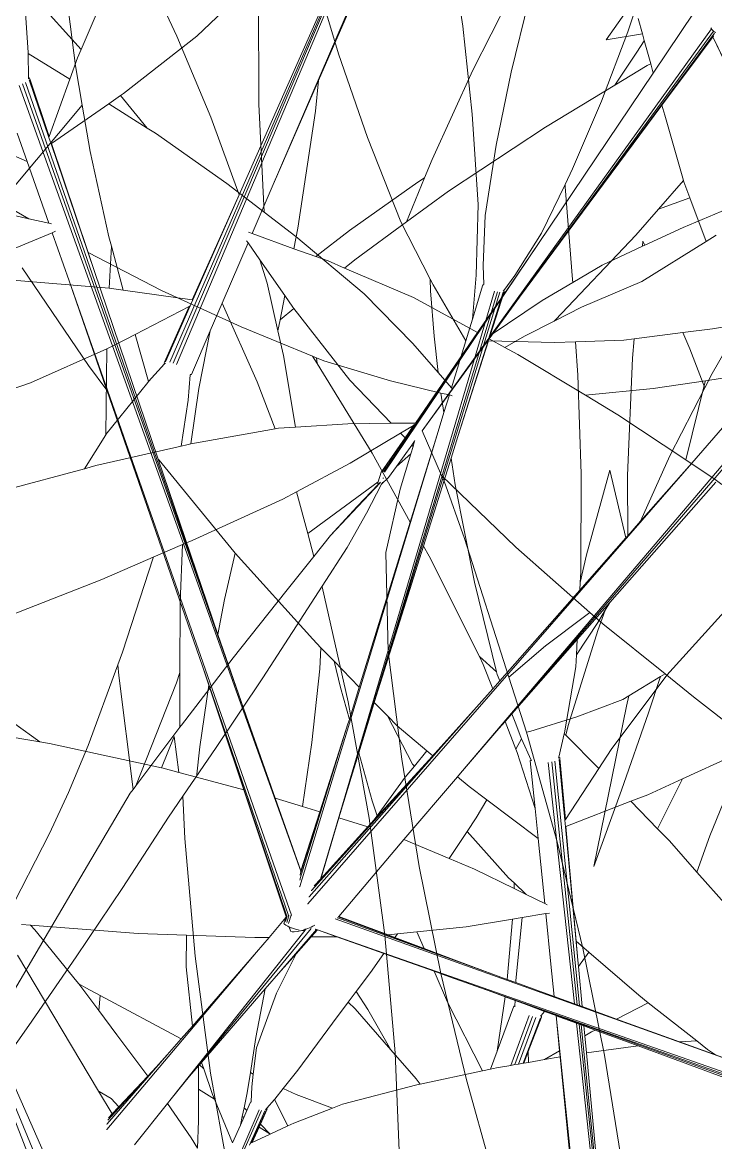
# Model space of a CAD drawing. Header units: millimetres. Extents: x 18 to 174501, y 22 to 24571.
# Drawn here: x 22161.4 to 22277.7, y 14295.8 to 14483.6 of the extents above; entities that cross this region are included whole.
import ezdxf

# ---------------------------------------------------------------- set-up
doc = ezdxf.new("R2010")
doc.units = ezdxf.units.MM
doc.header["$MEASUREMENT"] = 0
doc.layers.add('Edges', color=7, linetype='Continuous', lineweight=18)

# ---------------------------------------------------------------- blocks, each defined once
blk = doc.blocks.new('BAMBOOPLAN')
at = {"layer": 'Edges'}
for p, q in [((-1.6445, 9.4283), (-1.6436, 9.3396)), ((-2.1146, 9.3993), (-2.022, 9.224)), ((-1.6436, 9.3396), (-1.6491, 9.1626)), ((-1.8925, 9.3351), (-1.8765, 9.1572)), ((-2.4049, 9.2361), (-2.2814, 9.0637)), ((-2.022, 9.224), (-1.9317, 9.0323)), ((-2.5223, 9.176), (-2.6169, 8.9931)), ((-2.5159, 9.1545), (-2.4231, 8.8879)), ((-1.8765, 9.1572), (-1.8533, 8.9804)), ((-1.6491, 9.1626), (-1.6616, 8.9862)), ((-2.8537, 9.0724), (-2.8681, 8.8726)), ((-1.2087, 9.0801), (-1.3655, 8.9404)), ((-2.2814, 9.0637), (-2.1503, 8.8971)), ((-1.9317, 9.0323), (-1.8472, 8.832)), ((-2.6169, 8.9931), (-2.7378, 8.8064)), ((-3.0485, 8.9726), (-2.8681, 8.8726)), ((-3.048, 8.9718), (-2.9858, 8.824)), ((-1.8533, 8.9804), (-1.8233, 8.8125)), ((-1.6616, 8.9862), (-1.6664, 8.9451)), ((-1.6664, 8.9451), (-1.6815, 8.8168)), ((-1.6664, 8.9451), (-1.6638, 8.9398)), ((-1.6638, 8.9398), (-1.575, 8.7358)), ((-1.3655, 8.9404), (-1.4383, 8.87)), ((-2.4231, 8.8879), (-2.3268, 8.6473)), ((-2.1503, 8.8971), (-2.0089, 8.7321)), ((-2.8681, 8.8726), (-2.8697, 8.8506)), ((-1.4425, 8.8659), (-1.5193, 8.7915)), ((-1.4454, 8.8777), (-1.4383, 8.87)), ((-1.4454, 8.8777), (-1.4425, 8.8659)), ((-1.4383, 8.87), (-1.4425, 8.8659)), ((-2.8697, 8.8506), (-2.8705, 8.7963)), ((-1.8472, 8.832), (-1.7967, 8.6704)), ((-2.9858, 8.824), (-2.985, 8.8218)), ((-2.985, 8.8218), (-2.8705, 8.7963)), ((-2.985, 8.8218), (-2.966, 8.7675)), ((-2.7378, 8.8064), (-2.7432, 8.799)), ((-1.8233, 8.8125), (-1.7884, 8.6975)), ((-1.6815, 8.8168), (-1.7094, 8.6999)), ((-2.8705, 8.7963), (-2.8727, 8.6503)), ((-2.7432, 8.799), (-2.7634, 8.7714)), ((-2.7432, 8.799), (-2.6574, 8.7462)), ((-1.5193, 8.7915), (-1.5724, 8.7291)), ((-2.0657, 7.6089), (-2.9687, 8.7544)), ((-2.9634, 8.7674), (-2.966, 8.7675)), ((-2.966, 8.7675), (-2.9652, 8.7651)), ((-2.9619, 8.7661), (-2.9634, 8.7674)), ((-2.9623, 8.7634), (-2.8727, 8.648)), ((-2.9619, 8.7661), (-2.8727, 8.6503)), ((-2.7634, 8.7714), (-2.8621, 8.6365)), ((-2.7634, 8.7714), (-2.6574, 8.7462)), ((-1.1597, 8.7664), (-1.2195, 8.7336)), ((-1.1597, 8.7664), (-1.1852, 8.632)), ((-1.7285, 7.1836), (-2.9809, 8.7428)), ((-1.974, 7.4927), (-2.9743, 8.7488)), ((-2.6574, 8.7462), (-2.6347, 8.7407)), ((-2.6347, 8.7407), (-2.4338, 8.6832)), ((-2.0089, 8.7321), (-1.8979, 8.6254)), ((-1.5724, 8.7291), (-1.6274, 8.6644)), ((-1.575, 8.7358), (-1.5724, 8.7291)), ((-1.2195, 8.7336), (-1.2836, 8.7019)), ((-1.0284, 8.7427), (-1.1615, 8.4135)), ((-1.7884, 8.6975), (-1.7726, 8.6551)), ((-1.7094, 8.6999), (-1.7225, 8.6569)), ((-1.2836, 8.7019), (-1.3887, 8.6497)), ((-1.2836, 8.7019), (-1.2551, 8.6709)), ((-2.4338, 8.6832), (-2.3268, 8.6473)), ((-1.7967, 8.6704), (-1.771, 8.5678)), ((-1.4434, 7.53), (-0.9884, 8.6944)), ((-1.391, 7.6614), (-0.9789, 8.6949)), ((-1.2551, 8.6709), (-1.1907, 8.5941)), ((-2.8727, 8.6503), (-2.8727, 8.648)), ((-2.8727, 8.648), (-2.8629, 8.6354)), ((-2.3268, 8.6473), (-2.2359, 8.6167)), ((-1.7742, 8.6535), (-1.7726, 8.6551)), ((-1.7742, 8.6535), (-1.771, 8.5678)), ((-1.7726, 8.6551), (-1.7721, 8.6536)), ((-1.6779, 7.1809), (-1.7425, 8.6486)), ((-1.688, 7.4459), (-1.7358, 8.6493)), ((-1.6919, 7.5569), (-1.7299, 8.6502)), ((-1.7225, 8.6569), (-1.723, 8.6551)), ((-1.721, 8.6557), (-1.7225, 8.6569)), ((-1.722, 8.6528), (-1.719, 8.5433)), ((-1.7206, 8.6542), (-1.721, 8.6557)), ((-1.7206, 8.6542), (-1.718, 8.5446)), ((-1.6274, 8.6644), (-1.718, 8.5446)), ((-1.3887, 8.6497), (-1.4113, 8.6385)), ((-1.3887, 8.6497), (-1.3776, 8.605)), ((-2.9479, 8.6334), (-2.9032, 8.5769)), ((-2.8621, 8.6365), (-2.8629, 8.6354)), ((-2.8629, 8.6354), (-2.6663, 8.3823)), ((-2.8621, 8.6365), (-2.6939, 8.4181)), ((-2.2359, 8.6167), (-2.0359, 8.5402)), ((-1.8979, 8.6254), (-1.8878, 8.5991)), ((-1.8979, 8.6254), (-1.8868, 8.6147)), ((-1.4113, 8.6385), (-1.52, 8.5971)), ((-1.1852, 8.632), (-1.1907, 8.5941)), ((-3.1094, 8.5925), (-2.9032, 8.5769)), ((-1.8878, 8.5991), (-1.8445, 8.4995)), ((-1.8868, 8.6147), (-1.769, 8.5137)), ((-1.52, 8.5971), (-1.5672, 8.5792)), ((-1.52, 8.5971), (-1.4882, 8.5233)), ((-1.3776, 8.605), (-1.2972, 8.335)), ((-1.1907, 8.5941), (-1.2168, 8.413)), ((-2.9032, 8.5769), (-2.8058, 8.4539)), ((-1.771, 8.5678), (-1.769, 8.5137)), ((-1.5672, 8.5792), (-1.7177, 8.5316)), ((-2.0359, 8.5402), (-1.8866, 8.4659)), ((-1.718, 8.5446), (-1.719, 8.5433)), ((-1.719, 8.5433), (-1.7187, 8.5313)), ((-1.769, 8.5137), (-1.7647, 8.3962)), ((-1.7177, 8.5316), (-1.7187, 8.5313)), ((-1.7187, 8.5313), (-1.7121, 8.291)), ((-1.7177, 8.5316), (-1.7121, 8.291)), ((-1.4882, 8.5233), (-1.4035, 8.3029)), ((-1.8445, 8.4995), (-1.8065, 8.4201)), ((-2.9124, 8.4593), (-2.8548, 8.4483)), ((-2.8548, 8.4483), (-2.8058, 8.4539)), ((-2.8058, 8.4539), (-2.7994, 8.4546)), ((-1.8866, 8.4659), (-1.8065, 8.4201)), ((-2.9586, 8.4365), (-2.8548, 8.4483)), ((-2.8701, 8.3638), (-2.7907, 8.4348)), ((-2.7907, 8.4348), (-2.784, 8.4408)), ((-2.7907, 8.4348), (-2.715, 8.3392)), ((-2.6939, 8.4181), (-2.4979, 8.3897)), ((-2.6939, 8.4181), (-2.6663, 8.3823)), ((-1.8065, 8.4201), (-1.7647, 8.3962)), ((-1.1615, 8.4135), (-1.6866, 7.1147)), ((-1.1615, 8.4135), (-1.2322, 8.2416)), ((-1.2168, 8.413), (-1.2322, 8.2416)), ((-2.6663, 8.3823), (-2.3734, 8.0051)), ((-2.4979, 8.3897), (-2.2889, 8.3692)), ((-1.9084, 8.3638), (-1.7847, 8.3759)), ((-1.7847, 8.3759), (-1.764, 8.378)), ((-1.7847, 8.3759), (-1.7624, 8.3339)), ((-1.7647, 8.3962), (-1.7605, 8.3938)), ((-1.764, 8.378), (-1.7573, 8.3786)), ((-1.764, 8.378), (-1.7624, 8.3339)), ((-1.0921, 8.389), (-1.2381, 8.0335)), ((-2.2889, 8.3692), (-2.1041, 8.3588)), ((-2.1041, 8.3588), (-2.0883, 8.3458)), ((-2.1041, 8.3588), (-2.0943, 8.3582)), ((-2.0943, 8.3582), (-2.0883, 8.3458)), ((-2.0943, 8.3582), (-2.0751, 8.3571)), ((-2.0751, 8.3571), (-1.9084, 8.3638)), ((-2.8313, 8.3319), (-2.6047, 8.1624)), ((-2.715, 8.3392), (-2.5436, 8.1209)), ((-2.715, 8.3392), (-1.7153, 7.0763)), ((-2.0883, 8.3458), (-1.8937, 8.186)), ((-1.7624, 8.3339), (-1.7607, 8.2865)), ((-1.3417, 8.3333), (-1.2526, 8.1922)), ((-1.3417, 8.3333), (-1.3284, 8.1229)), ((-1.2972, 8.335), (-1.2498, 8.1989)), ((-1.4035, 8.3029), (-1.3279, 8.0795)), ((-1.7607, 8.2865), (-1.7532, 8.0595)), ((-1.7607, 8.2865), (-1.7187, 7.1482)), ((-1.7121, 8.291), (-1.7106, 8.236)), ((-1.2322, 8.2416), (-1.2498, 8.1989)), ((-1.7106, 8.236), (-1.6804, 8.1789)), ((-1.7106, 8.236), (-1.7045, 8.0156)), ((-1.8937, 8.186), (-1.7532, 8.0595)), ((-1.2526, 8.1922), (-1.316, 8.0381)), ((-1.2498, 8.1989), (-1.2526, 8.1922)), ((-2.6047, 8.1624), (-2.5436, 8.1209)), ((-1.6804, 8.1789), (-1.5606, 7.9735)), ((-0.9403, 8.1761), (-1.0525, 7.9136)), ((-2.5436, 8.1209), (-2.1116, 7.5705)), ((-1.3284, 8.1229), (-1.3211, 8.0557)), ((-1.3279, 8.0795), (-1.3211, 8.0557)), ((-1.7532, 8.0595), (-1.7397, 7.6462)), ((-1.3211, 8.0557), (-1.316, 8.0381)), ((-1.316, 8.0381), (-1.4264, 7.7697)), ((-1.2381, 8.0335), (-1.2831, 7.924)), ((-1.2381, 8.0335), (-1.2426, 8.0122)), ((-2.3734, 8.0051), (-2.3707, 8.0033)), ((-2.3734, 8.0051), (-2.1013, 7.6548)), ((-2.3707, 8.0033), (-2.1298, 7.855)), ((-1.7045, 8.0156), (-1.6837, 7.9969)), ((-1.7045, 8.0156), (-1.6937, 7.6231)), ((-1.2426, 8.0122), (-1.2497, 7.9785)), ((-1.2426, 8.0122), (-1.2432, 7.9607)), ((-1.6837, 7.9969), (-1.4915, 7.809)), ((-1.5606, 7.9735), (-1.4406, 7.788)), ((-1.2497, 7.9785), (-1.2729, 7.8886)), ((-1.2432, 7.9607), (-1.2361, 7.7226)), ((-1.2831, 7.924), (-1.373, 7.7052)), ((-1.2831, 7.924), (-1.2729, 7.8886)), ((-1.0525, 7.9136), (-1.1198, 7.7016)), ((-1.2729, 7.8886), (-1.265, 7.8611)), ((-2.1298, 7.855), (-2.1255, 7.8526)), ((-2.1255, 7.8526), (-2.1137, 7.7394)), ((-2.1255, 7.8526), (-1.8827, 7.718)), ((-1.265, 7.8611), (-1.2389, 7.7029)), ((-1.4915, 7.809), (-1.4406, 7.788)), ((-1.4915, 7.809), (-1.4765, 7.7943)), ((-1.4765, 7.7943), (-1.4361, 7.7463)), ((-1.4406, 7.788), (-1.4371, 7.7826)), ((-1.4371, 7.7826), (-1.4264, 7.7697)), ((-1.4264, 7.7697), (-1.4361, 7.7463)), ((-0.8408, 7.7813), (-0.9357, 7.6909)), ((-0.8188, 7.7794), (-0.8291, 7.5832)), ((-2.1137, 7.7394), (-2.1013, 7.6548)), ((-1.4361, 7.7463), (-1.4583, 7.6922)), ((-1.8827, 7.718), (-1.8573, 7.7052)), ((-1.8573, 7.7052), (-1.8438, 7.6566)), ((-1.8573, 7.7052), (-1.8167, 7.6848)), ((-1.373, 7.7052), (-1.3788, 7.6909)), ((-1.373, 7.7052), (-1.3591, 7.6885)), ((-1.2389, 7.7029), (-1.2387, 7.7005)), ((-1.2361, 7.7226), (-1.2344, 7.6985)), ((-1.8167, 7.6848), (-1.7824, 7.6304)), ((-1.8167, 7.6848), (-1.7397, 7.6462)), ((-1.4583, 7.6922), (-1.689, 7.1316)), ((-1.5035, 7.5855), (-1.4583, 7.6922)), ((-1.3823, 7.6825), (-1.391, 7.6614)), ((-1.3788, 7.6909), (-1.3823, 7.6825)), ((-1.3823, 7.6825), (-1.3364, 7.628)), ((-1.3591, 7.6885), (-1.3348, 7.6592)), ((-1.2387, 7.7005), (-1.2344, 7.6985)), ((-1.2387, 7.7005), (-1.2328, 7.6433)), ((-1.2344, 7.6985), (-1.1333, 7.6491)), ((-1.1198, 7.7016), (-1.1333, 7.6491)), ((-0.9357, 7.6909), (-1.0018, 7.6279)), ((-0.9357, 7.6909), (-0.9532, 7.5584)), ((-2.1013, 7.6548), (-2.0657, 7.6089)), ((-1.8438, 7.6566), (-1.8037, 7.4837)), ((-1.4434, 7.53), (-1.391, 7.6614)), ((-1.3319, 7.656), (-1.3364, 7.628)), ((-1.3348, 7.6592), (-1.3319, 7.656)), ((-1.3319, 7.656), (-1.2936, 7.6152)), ((-1.1333, 7.6491), (-1.1694, 7.5075)), ((-1.7824, 7.6304), (-1.737, 7.5651)), ((-1.7397, 7.6462), (-1.737, 7.5651)), ((-1.6937, 7.6231), (-1.6533, 7.6028)), ((-1.6937, 7.6231), (-1.6919, 7.5569)), ((-1.3364, 7.628), (-1.3311, 7.6216)), ((-1.0048, 7.097), (-1.2531, 7.6228)), ((-0.9976, 7.0969), (-1.2453, 7.627)), ((-0.992, 7.0968), (-1.2385, 7.6312)), ((-1.2304, 7.6426), (-1.2328, 7.6433)), ((-1.2328, 7.6433), (-1.2326, 7.6408)), ((-1.2292, 7.641), (-1.2304, 7.6426)), ((-1.2302, 7.6385), (-1.17, 7.5054)), ((-1.2292, 7.641), (-1.1694, 7.5075)), ((-1.0018, 7.6279), (-1.0349, 7.5998)), ((-1.974, 7.4927), (-2.0657, 7.6089)), ((-1.6533, 7.6028), (-1.5587, 7.5132)), ((-1.6533, 7.6028), (-1.6237, 7.588)), ((-1.3311, 7.6216), (-1.2465, 7.5087)), ((-1.2947, 7.6125), (-1.2936, 7.6152)), ((-1.2947, 7.6125), (-1.2465, 7.5087)), ((-1.2936, 7.6152), (-1.2921, 7.6136)), ((-1.0349, 7.5998), (-1.1623, 7.4917)), ((-1.0349, 7.5998), (-0.9532, 7.5584)), ((-2.0823, 7.5326), (-2.1116, 7.5705)), ((-2.1116, 7.5705), (-1.7212, 7.0733)), ((-1.6888, 7.1477), (-1.5035, 7.5855)), ((-1.6237, 7.588), (-1.5365, 7.5543)), ((-1.5197, 7.5478), (-1.5035, 7.5855)), ((-0.8291, 7.5832), (-0.8299, 7.4908)), ((-1.737, 7.5651), (-1.7367, 7.554)), ((-1.734, 7.4481), (-1.7367, 7.554)), ((-1.7367, 7.554), (-1.724, 7.166)), ((-1.6898, 7.497), (-1.6919, 7.5569)), ((-1.6026, 7.3557), (-1.5197, 7.5478)), ((-1.5365, 7.5543), (-1.5531, 7.5097)), ((-1.5365, 7.5543), (-1.5197, 7.5478)), ((-0.9532, 7.5584), (-0.9169, 7.54)), ((-2.0823, 7.5326), (-2.0546, 7.3859)), ((-2.0252, 7.4588), (-2.0823, 7.5326)), ((-1.5193, 7.3356), (-1.4473, 7.5198)), ((-1.4473, 7.5198), (-1.4434, 7.53)), ((-1.4473, 7.5198), (-1.4131, 7.5066)), ((-0.9169, 7.54), (-0.8299, 7.4908)), ((-1.8437, 7.329), (-1.974, 7.4927)), ((-1.6898, 7.497), (-1.6212, 7.3983)), ((-1.688, 7.4459), (-1.6898, 7.497)), ((-1.5531, 7.5097), (-1.5651, 7.4777)), ((-1.5587, 7.5132), (-1.5531, 7.5097)), ((-1.4131, 7.5066), (-1.3625, 7.4903)), ((-1.3625, 7.4903), (-1.3724, 7.4415)), ((-1.3625, 7.4903), (-1.2162, 7.4433)), ((-1.2465, 7.5087), (-1.2162, 7.4433)), ((-1.1694, 7.5075), (-1.17, 7.5054)), ((-1.17, 7.5054), (-1.1634, 7.4908)), ((-1.1623, 7.4917), (-1.1634, 7.4908)), ((-1.1634, 7.4908), (-1.0313, 7.1988)), ((-1.1623, 7.4917), (-1.0497, 7.24)), ((-0.8299, 7.4908), (-0.735, 7.4372)), ((-1.8037, 7.4837), (-1.775, 7.3312)), ((-1.5651, 7.4777), (-1.5986, 7.3685)), ((-1.7249, 7.0706), (-2.0252, 7.4588)), ((-1.9214, 7.3233), (-2.0252, 7.4588)), ((-1.7316, 7.3326), (-1.734, 7.4481)), ((-1.727, 7.1757), (-1.734, 7.4481)), ((-1.6836, 7.3341), (-1.688, 7.4459)), ((-1.3724, 7.4415), (-1.3824, 7.4038)), ((-1.2162, 7.4433), (-1.1502, 7.301)), ((-2.1208, 7.389), (-2.1251, 7.3082)), ((-2.1208, 7.389), (-2.0818, 7.3116)), ((-2.0546, 7.3859), (-2.0381, 7.3148)), ((-1.6212, 7.3983), (-1.5986, 7.3685)), ((-1.3824, 7.4038), (-1.4025, 7.3281)), ((-1.3824, 7.4038), (-1.2526, 7.3311)), ((-1.6109, 7.3365), (-1.6026, 7.3557)), ((-1.5986, 7.3685), (-1.6026, 7.3557)), ((-1.8437, 7.329), (-1.8433, 7.329)), ((-1.7285, 7.1843), (-1.8437, 7.329)), ((-1.8433, 7.329), (-1.775, 7.3312)), ((-1.775, 7.3312), (-1.7316, 7.3326)), ((-1.7285, 7.1843), (-1.7316, 7.3326)), ((-1.6836, 7.3341), (-1.6109, 7.3365)), ((-1.6775, 7.1819), (-1.6836, 7.3341)), ((-1.6775, 7.1819), (-1.6109, 7.3365)), ((-1.6072, 7.1107), (-1.5193, 7.3356)), ((-1.5193, 7.3356), (-1.4025, 7.3281)), ((-1.4025, 7.3281), (-1.336, 7.3238)), ((-1.2526, 7.3311), (-1.2358, 7.3235)), ((-2.5453, 7.3095), (-2.4208, 7.2719)), ((-2.3976, 7.2757), (-2.1251, 7.3082)), ((-2.1251, 7.3082), (-2.121, 7.3087)), ((-2.121, 7.3087), (-2.0818, 7.3116)), ((-2.0818, 7.3116), (-2.0381, 7.3148)), ((-2.0381, 7.3148), (-1.9214, 7.3233)), ((-1.7262, 7.0683), (-1.9214, 7.3233)), ((-1.336, 7.3238), (-1.2313, 7.3109)), ((-1.2358, 7.3235), (-1.2313, 7.3109)), ((-1.2358, 7.3235), (-1.1992, 7.307)), ((-1.2313, 7.3109), (-1.1992, 7.307)), ((-1.1992, 7.307), (-1.1502, 7.301)), ((-1.1502, 7.301), (-1.1439, 7.3002)), ((-2.4208, 7.2719), (-2.3976, 7.2757)), ((-1.1909, 7.2515), (-1.14, 7.2789)), ((-1.14, 7.2789), (-1.1321, 7.2832)), ((-1.14, 7.2789), (-1.0887, 7.1682)), ((-2.6726, 7.2303), (-2.4208, 7.2719)), ((-1.2114, 7.2404), (-1.1909, 7.2515)), ((-1.1909, 7.2515), (-1.1556, 7.1037)), ((-1.3103, 7.187), (-1.2114, 7.2404)), ((-1.2114, 7.2404), (-1.1766, 7.0997)), ((-1.0497, 7.24), (-1.0313, 7.1988)), ((-1.0497, 7.24), (-1.0125, 7.2252)), ((-1.0125, 7.2252), (-1.0248, 7.1845)), ((-1.0125, 7.2252), (-0.8657, 7.1668)), ((-1.0313, 7.1988), (-1.0248, 7.1845)), ((-1.7285, 7.1836), (-1.7285, 7.1843)), ((-1.7284, 7.1808), (-1.7285, 7.1836)), ((-1.727, 7.174), (-1.727, 7.1757)), ((-1.724, 7.166), (-1.7239, 7.1648)), ((-1.6866, 7.1608), (-1.6779, 7.1809)), ((-1.6779, 7.1809), (-1.6775, 7.1819)), ((-1.4179, 7.1367), (-1.3103, 7.187)), ((-1.0887, 7.1682), (-1.0564, 7.0978)), ((-1.0887, 7.1682), (-1.056, 7.0978)), ((-1.0248, 7.1845), (-0.9851, 7.0967)), ((-0.8657, 7.1668), (-0.8381, 7.1572)), ((-1.7239, 7.1648), (-1.7238, 7.1622)), ((-1.7187, 7.1482), (-1.7187, 7.1469)), ((-1.689, 7.1471), (-1.6888, 7.1477)), ((-0.8381, 7.1572), (-0.8974, 7.0953)), ((-0.8381, 7.1572), (-0.6986, 7.1089)), ((-2.8128, 7.1247), (-2.039, 6.2888)), ((-1.689, 7.1316), (-1.6892, 7.1311)), ((-1.6866, 7.1147), (-1.6866, 7.1146)), ((-1.4809, 7.1072), (-1.4605, 7.1167)), ((-1.4605, 7.1167), (-1.4634, 7.1067)), ((-1.4605, 7.1167), (-1.4179, 7.1367)), ((-1.4179, 7.1367), (-1.3884, 7.1047)), ((-1.6135, 7.1021), (-1.6135, 7.1021)), ((-0.5523, 7.09), (-1.6135, 7.1021)), ((-1.6092, 7.1064), (-1.6094, 7.1064)), ((-1.609, 7.1064), (-1.6092, 7.1064)), ((-1.2088, 7.1002), (-1.609, 7.1064)), ((-1.6078, 7.1092), (-1.3044, 7.1023)), ((-1.6073, 7.1104), (-1.6072, 7.1107)), ((-1.6072, 7.1107), (-1.4809, 7.1072)), ((-1.4809, 7.1072), (-1.4634, 7.1067)), ((-1.4634, 7.1067), (-1.3884, 7.1047)), ((-1.3884, 7.1047), (-1.3044, 7.1023)), ((-1.3044, 7.1023), (-1.2088, 7.1002)), ((-1.1766, 7.0997), (-1.2088, 7.1002)), ((-1.1543, 7.0993), (-1.1766, 7.0997)), ((-1.1556, 7.1037), (-1.1543, 7.0993)), ((-1.0564, 7.0978), (-1.1543, 7.0993)), ((-1.056, 7.0978), (-1.0564, 7.0978)), ((-1.0048, 7.097), (-1.056, 7.0978)), ((-0.9976, 7.0969), (-1.0048, 7.097)), ((-0.992, 7.0968), (-0.9976, 7.0969)), ((-0.9851, 7.0967), (-0.992, 7.0968)), ((-0.8974, 7.0953), (-0.9851, 7.0967)), ((-0.7369, 7.0928), (-0.8974, 7.0953)), ((-0.6986, 7.1089), (-0.7369, 7.0928)), ((-0.6454, 7.0914), (-0.7369, 7.0928)), ((-0.6986, 7.1089), (-0.6673, 7.098)), ((-0.6673, 7.098), (-0.6454, 7.0914)), ((-0.5523, 7.09), (-0.6454, 7.0914)), ((-1.82, 6.632), (-1.6603, 7.0617)), ((-1.7261, 7.0669), (-1.7486, 7.0087)), ((-1.7262, 7.0683), (-1.7261, 7.0701)), ((-1.7261, 7.0682), (-1.7262, 7.0683)), ((-1.7259, 7.0589), (-1.7261, 7.0682)), ((-1.7261, 7.0669), (-1.7261, 7.0682)), ((-1.726, 7.0604), (-1.7261, 7.0669)), ((-1.726, 7.0604), (-1.7258, 7.0531)), ((-1.7248, 7.0704), (-1.7249, 7.0706)), ((-1.7243, 7.0716), (-1.7243, 7.0718)), ((-1.724, 7.0576), (-1.7243, 7.0716)), ((-1.7212, 7.0733), (-1.721, 7.0729)), ((-1.7209, 7.0735), (-1.7209, 7.073)), ((-1.7209, 7.073), (-1.7204, 7.0565)), ((-1.7161, 7.0765), (-1.7161, 7.0763)), ((-1.7161, 7.0763), (-1.7153, 7.0556)), ((-1.7153, 7.0763), (-1.715, 7.076)), ((-1.6469, 7.0635), (-1.6957, 6.9418)), ((-1.6716, 7.0562), (-1.6679, 7.0591)), ((-1.6679, 7.0591), (-1.6611, 7.0651)), ((-1.6611, 7.0651), (-1.6582, 7.0679)), ((-1.6582, 7.0679), (-1.6553, 7.0708)), ((-1.6553, 7.0708), (-1.6541, 7.0723)), ((-1.6447, 7.0635), (-1.6536, 7.0425)), ((-1.6536, 7.0425), (-1.5953, 7.0631)), ((-1.65, 7.0636), (-1.6509, 7.0636)), ((-1.65, 7.0636), (-1.6469, 7.0635)), ((-1.6469, 7.0635), (-1.6447, 7.0635)), ((-1.6447, 7.0635), (-1.6446, 7.0635)), ((-1.6446, 7.0635), (-1.5953, 7.0631)), ((-1.6446, 7.0635), (-0.2215, 7.0578)), ((-1.5953, 7.0631), (-1.4759, 7.0621)), ((-1.4759, 7.0621), (-1.491, 7.0088)), ((-1.4759, 7.0621), (-1.3482, 7.0611)), ((-1.3482, 7.0611), (-1.2932, 7.0014)), ((-1.3482, 7.0611), (-1.309, 7.0607)), ((-1.309, 7.0607), (-1.208, 7.0594)), ((-1.309, 7.0607), (-0.2211, 7.0517)), ((-1.208, 7.0594), (-0.2204, 7.0463)), ((-1.167, 7.0586), (-1.208, 7.0594)), ((-1.167, 7.0586), (-1.1428, 6.9297)), ((-1.1417, 7.058), (-1.167, 7.0586)), ((-1.8444, 6.5661), (-1.6727, 7.0532)), ((-1.7258, 7.0531), (-1.7257, 7.0517)), ((-1.7257, 7.0517), (-1.7238, 7.0503)), ((-1.7238, 7.0503), (-1.7202, 7.0492)), ((-1.7202, 7.0492), (-1.7151, 7.0484)), ((-1.7151, 7.0484), (-1.7108, 7.048)), ((-1.7108, 7.048), (-1.7049, 7.0405)), ((-1.7108, 7.048), (-1.7106, 7.048)), ((-1.7096, 7.0467), (-1.7106, 7.048)), ((-1.7106, 7.048), (-1.709, 7.0478)), ((-1.709, 7.0478), (-1.7073, 7.0478)), ((-1.7065, 7.0468), (-1.7073, 7.0478)), ((-1.7073, 7.0478), (-1.7022, 7.0477)), ((-1.7049, 7.0405), (-1.7037, 7.0391)), ((-1.7037, 7.0391), (-1.7005, 7.0392)), ((-1.7022, 7.0477), (-1.6952, 7.0479)), ((-1.7005, 7.0392), (-1.6958, 7.0408)), ((-1.6958, 7.0408), (-1.6897, 7.0438)), ((-1.6952, 7.0479), (-1.6884, 7.0485)), ((-1.6897, 7.0438), (-1.6827, 7.0481)), ((-1.6884, 7.0485), (-1.6862, 7.0488)), ((-1.6827, 7.0481), (-1.68, 7.05)), ((-1.68, 7.05), (-1.6752, 7.0533)), ((-1.68, 7.05), (-1.6775, 7.0506)), ((-1.6775, 7.0506), (-1.6741, 7.0519)), ((-1.6752, 7.0533), (-1.6728, 7.0553)), ((-1.6536, 7.0425), (-1.6744, 6.9928)), ((-1.6741, 7.0519), (-1.6727, 7.0532)), ((-1.6728, 7.0553), (-1.6716, 7.0562)), ((-1.6727, 7.0532), (-1.6724, 7.0534)), ((-1.6725, 7.0545), (-1.6724, 7.0538)), ((-1.6724, 7.0538), (-1.6716, 7.0562)), ((-1.6724, 7.0538), (-1.6724, 7.0534)), ((-1.1402, 7.0441), (-1.1428, 6.9297)), ((-1.1417, 7.058), (-1.138, 7.046)), ((-1.1206, 7.0576), (-1.1417, 7.058)), ((-1.1402, 7.0441), (-1.138, 7.046)), ((-1.138, 7.046), (-1.1373, 7.0439)), ((-1.0889, 7.057), (-1.1206, 7.0576)), ((-1.1004, 6.908), (-1.0983, 7.035)), ((-1.0919, 6.9127), (-1.0894, 7.0353)), ((-1.0666, 7.0565), (-1.0889, 7.057)), ((-1.0845, 6.9167), (-1.0815, 7.0361)), ((-1.0708, 7.0389), (-1.0746, 6.9222)), ((-1.0711, 7.0444), (-1.072, 7.0421)), ((-1.0688, 7.0407), (-1.072, 6.9532)), ((-1.0666, 7.0565), (-1.0711, 7.0444)), ((-1.0692, 7.0427), (-1.0711, 7.0444)), ((-1.0688, 7.0407), (-1.0692, 7.0427)), ((-1.0372, 7.0559), (-1.0666, 7.0565)), ((-1.0372, 7.0559), (-1.0019, 6.9791)), ((-1.0366, 7.0559), (-1.0372, 7.0559)), ((-1.0366, 7.0559), (-0.4112, 5.707)), ((-0.9848, 7.0548), (-1.0366, 7.0559)), ((-0.399, 5.8145), (-0.9848, 7.0548)), ((-0.9779, 7.0547), (-0.9848, 7.0548)), ((-0.5657, 6.1723), (-0.9779, 7.0547)), ((-0.9726, 7.0546), (-0.9779, 7.0547)), ((-0.6276, 6.3066), (-0.9726, 7.0546)), ((-0.966, 7.0544), (-0.9726, 7.0546)), ((-0.966, 7.0544), (-0.9561, 7.0326)), ((-0.9372, 7.0538), (-0.966, 7.0544)), ((-0.9439, 7.0468), (-0.9561, 7.0326)), ((-0.9561, 7.0326), (-0.9393, 6.9956)), ((-0.9372, 7.0538), (-0.9439, 7.0468)), ((-0.8273, 7.0516), (-0.9393, 6.9956)), ((-0.8273, 7.0516), (-0.9372, 7.0538)), ((-0.5499, 7.0459), (-0.8273, 7.0516)), ((-1.7808, 6.9973), (-1.7486, 7.0087)), ((-1.7486, 7.0087), (-1.7653, 6.9655)), ((-1.491, 7.0088), (-1.5087, 6.9539)), ((-1.937, 6.9491), (-1.7808, 6.9973)), ((-1.6744, 6.9928), (-1.6957, 6.9418)), ((-1.6744, 6.9928), (-1.6879, 6.8885)), ((-1.2932, 7.0014), (-1.1607, 6.8733)), ((-1.0019, 6.9791), (-1.0291, 6.9472)), ((-1.0019, 6.9791), (-0.9957, 6.9656)), ((-0.9393, 6.9956), (-0.8292, 6.7521)), ((-1.7653, 6.9655), (-1.9661, 6.4466)), ((-1.7653, 6.9655), (-1.8531, 6.7479)), ((-1.5087, 6.9539), (-1.5185, 6.9236)), ((-1.5087, 6.9539), (-1.4684, 6.9222)), ((-1.072, 6.9532), (-1.0731, 6.923)), ((-1.072, 6.9532), (-1.0633, 6.9284)), ((-0.9957, 6.9656), (-1.0291, 6.9472)), ((-0.9957, 6.9656), (-0.8867, 6.7278)), ((-2.0483, 6.9148), (-1.937, 6.9491)), ((-1.937, 6.9491), (-1.9137, 6.8772)), ((-1.6957, 6.9418), (-1.7169, 6.889)), ((-1.1428, 6.9297), (-1.1439, 6.8834)), ((-1.0633, 6.9284), (-1.0731, 6.923)), ((-1.0291, 6.9472), (-1.0633, 6.9284)), ((-2.299, 6.8498), (-2.0483, 6.9148)), ((-1.5185, 6.9236), (-1.5378, 6.8637)), ((-1.5185, 6.9236), (-1.4976, 6.9142)), ((-1.4976, 6.9142), (-1.3848, 6.8493)), ((-1.4684, 6.9222), (-1.3848, 6.8493)), ((-1.1004, 6.908), (-1.1315, 6.8909)), ((-1.0919, 6.9127), (-1.1004, 6.908)), ((-1.0845, 6.9167), (-1.0919, 6.9127)), ((-1.0746, 6.9222), (-1.0845, 6.9167)), ((-1.0731, 6.923), (-1.0746, 6.9222)), ((-1.9137, 6.8772), (-1.8531, 6.7479)), ((-1.7169, 6.889), (-1.8037, 6.6725)), ((-1.7169, 6.889), (-1.7, 6.7717)), ((-1.6879, 6.8885), (-1.691, 6.7488)), ((-1.1607, 6.8733), (-1.2913, 6.7945)), ((-1.1439, 6.8834), (-1.1607, 6.8733)), ((-1.1315, 6.8909), (-1.1439, 6.8834)), ((-2.5745, 6.8568), (-2.0663, 6.2858)), ((-2.3195, 6.8444), (-2.299, 6.8498)), ((-2.299, 6.8498), (-2.2852, 6.8422)), ((-1.5378, 6.8637), (-1.58, 6.7305)), ((-1.3848, 6.8493), (-1.3048, 6.8033)), ((-2.2852, 6.8422), (-2.1494, 6.7588)), ((-2.1172, 6.32), (-2.5322, 6.8072)), ((-1.2987, 6.79), (-1.4518, 6.6884)), ((-1.3048, 6.8033), (-1.2913, 6.7945)), ((-1.2913, 6.7945), (-1.2987, 6.79)), ((-2.0147, 6.527), (-2.3048, 6.7715)), ((-1.7, 6.7717), (-1.6852, 6.6877)), ((-2.1494, 6.7588), (-2.1433, 6.7547)), ((-2.1433, 6.7547), (-2.1244, 6.7508)), ((-2.1433, 6.7547), (-2.0774, 6.7099)), ((-2.1244, 6.7508), (-2.0857, 6.7446)), ((-2.0857, 6.7446), (-2.0774, 6.7099)), ((-2.0857, 6.7446), (-1.8684, 6.71)), ((-1.8531, 6.7479), (-1.8684, 6.71)), ((-1.691, 6.7488), (-1.6774, 6.6868)), ((-2.0774, 6.7099), (-2.0169, 6.6688)), ((-1.8684, 6.71), (-1.8875, 6.6627)), ((-1.58, 6.7305), (-1.5982, 6.6776)), ((-1.6852, 6.6877), (-1.6774, 6.6868)), ((-1.6852, 6.6877), (-1.6766, 6.6391)), ((-1.6774, 6.6868), (-1.6708, 6.6569)), ((-1.4518, 6.6884), (-1.4714, 6.6718)), ((-2.0169, 6.6688), (-1.9152, 6.5995)), ((-1.8875, 6.6627), (-1.9695, 6.4595)), ((-1.9032, 6.6263), (-1.8875, 6.6627)), ((-1.8078, 6.6624), (-1.82, 6.632)), ((-1.8065, 6.6654), (-1.8078, 6.6624)), ((-1.8078, 6.6624), (-1.7896, 6.6097)), ((-1.8037, 6.6725), (-1.8065, 6.6654)), ((-1.8065, 6.6654), (-1.7939, 6.66)), ((-1.8037, 6.6725), (-1.7939, 6.66)), ((-1.7939, 6.66), (-1.754, 6.6089)), ((-1.6708, 6.6569), (-1.6608, 6.6225)), ((-1.5982, 6.6776), (-1.6089, 6.6467)), ((-1.5982, 6.6776), (-1.5644, 6.6736)), ((-1.5644, 6.6736), (-1.4714, 6.6718)), ((-1.4714, 6.6718), (-1.5475, 6.6073)), ((-1.8444, 6.5661), (-1.82, 6.632)), ((-1.6766, 6.6391), (-1.6721, 6.6033)), ((-1.6093, 6.6459), (-1.6201, 6.6199)), ((-1.6089, 6.6467), (-1.6093, 6.6459)), ((-1.6093, 6.6459), (-1.5587, 6.5965)), ((-1.9708, 6.4692), (-1.9032, 6.6263)), ((-1.9152, 6.5995), (-1.9032, 6.6263)), ((-1.7896, 6.6097), (-1.7457, 6.5996)), ((-1.7896, 6.6097), (-1.7651, 6.5384)), ((-1.754, 6.6089), (-1.7457, 6.5996)), ((-1.6721, 6.6033), (-1.6637, 6.5991)), ((-1.6721, 6.6033), (-1.6695, 6.5819)), ((-1.6708, 6.1559), (-1.6362, 6.6107)), ((-1.6678, 6.1522), (-1.6308, 6.6109)), ((-1.6619, 6.6207), (-1.6637, 6.5991)), ((-1.6608, 6.6225), (-1.6619, 6.6207)), ((-1.6608, 6.6225), (-1.6605, 6.6215)), ((-1.6223, 6.6129), (-1.6303, 6.523)), ((-1.6197, 6.6145), (-1.6276, 6.5303)), ((-1.6185, 6.6164), (-1.6222, 6.5786)), ((-1.6201, 6.6199), (-1.6221, 6.6152)), ((-1.6188, 6.6184), (-1.6201, 6.6199)), ((-1.6185, 6.6164), (-1.6188, 6.6184)), ((-1.5475, 6.6073), (-1.5587, 6.5965)), ((-1.9567, 6.507), (-1.9152, 6.5995)), ((-1.7457, 6.5996), (-1.6706, 6.5147)), ((-1.6695, 6.5819), (-1.6652, 6.581)), ((-1.6695, 6.5819), (-1.6668, 6.5607)), ((-1.6652, 6.581), (-1.6668, 6.5607)), ((-1.6637, 6.5991), (-1.6652, 6.581)), ((-1.6222, 6.5786), (-1.6229, 6.5712)), ((-1.6222, 6.5786), (-1.5937, 6.5644)), ((-1.5587, 6.5965), (-1.5924, 6.5641)), ((-1.8913, 6.4332), (-1.8491, 6.5528)), ((-1.8491, 6.5528), (-1.8444, 6.5661)), ((-1.8491, 6.5528), (-1.7687, 6.4938)), ((-1.6668, 6.5607), (-1.6706, 6.5147)), ((-1.6229, 6.5712), (-1.6269, 6.531)), ((-1.5924, 6.5641), (-1.6269, 6.531)), ((-1.6229, 6.5712), (-1.5937, 6.5644)), ((-1.5937, 6.5644), (-1.5924, 6.5641)), ((-2.0128, 6.527), (-2.0147, 6.527)), ((-1.9662, 6.486), (-2.0147, 6.527)), ((-1.9807, 6.5199), (-2.0128, 6.527)), ((-1.7651, 6.5384), (-1.7464, 6.4755)), ((-1.6276, 6.5303), (-1.6296, 6.5284)), ((-1.6269, 6.531), (-1.6276, 6.5303)), ((-1.9567, 6.507), (-1.9807, 6.5199)), ((-1.9662, 6.486), (-1.9567, 6.507)), ((-1.9712, 6.4748), (-1.9662, 6.486)), ((-1.9712, 6.4682), (-1.9708, 6.4692)), ((-1.7687, 6.4938), (-1.7464, 6.4755)), ((-1.9695, 6.4595), (-1.97, 6.4583)), ((-1.9663, 6.446), (-1.9664, 6.4458)), ((-1.9661, 6.4466), (-1.9663, 6.4462)), ((2.5111, -5.3102), (2.6311, -3.704)), ((2.5681, -3.7919), (2.4334, -5.7873)), ((2.5394, -4.1856), (2.4244, -5.7871)), ((2.5281, -4.3331), (2.4165, -5.7875)), ((2.5329, -5.0335), (2.5879, -4.336)), ((3.3309, -4.5849), (3.2855, -4.7549)), ((3.0415, -5.7454), (3.3831, -4.6092)), ((3.1531, -4.7162), (3.1849, -4.6034)), ((3.1578, -5.3666), (3.389, -4.6125)), ((3.3808, -4.6068), (3.3831, -4.6092)), ((3.3831, -4.6092), (3.3832, -4.6093)), ((3.3832, -4.6093), (3.3871, -4.6119)), ((3.3871, -4.6119), (3.389, -4.6125)), ((3.389, -4.6125), (3.3914, -4.6133)), ((3.3914, -4.6133), (3.3924, -4.6134)), ((3.3924, -4.6134), (3.3958, -4.6137)), ((3.3928, -4.6161), (3.3927, -4.6161)), ((3.3927, -4.6161), (3.1898, -5.2643)), ((3.393, -4.6237), (3.3773, -4.6732)), ((3.3925, -4.6256), (3.3773, -4.6732)), ((3.3925, -4.6255), (4.8566, -6.1065)), ((3.3925, -4.6255), (3.3925, -4.6256)), ((3.3925, -4.6256), (3.6864, -4.9254)), ((3.3932, -4.6229), (3.393, -4.6237)), ((2.8746, -4.889), (2.9069, -4.655)), ((3.2301, -4.6739), (3.209, -4.643)), ((3.1531, -4.7162), (3.2301, -4.6739)), ((3.2396, -4.6877), (3.2301, -4.6739)), ((3.2324, -4.7201), (3.2394, -4.6888)), ((3.2394, -4.6888), (3.2396, -4.6877)), ((3.2394, -4.6888), (3.2399, -4.6882)), ((3.2399, -4.6882), (3.2396, -4.6877)), ((3.2726, -4.7359), (3.2399, -4.6882)), ((3.3773, -4.6732), (3.3305, -4.8207)), ((3.2082, -4.8118), (3.2324, -4.7201)), ((3.2082, -4.8118), (3.2662, -4.7422)), ((3.2662, -4.7422), (3.2726, -4.7359)), ((3.2855, -4.7549), (3.2726, -4.7359)), ((3.2855, -4.7549), (3.1587, -5.2303)), ((3.0835, -4.9615), (3.2082, -4.8118)), ((3.3305, -4.8207), (3.1898, -5.2643)), ((3.3446, -4.8413), (3.3305, -4.8207)), ((2.4461, -5.3089), (2.4861, -4.833)), ((3.4382, -4.9745), (3.3446, -4.8413)), ((2.1773, -5.0436), (2.0484, -4.9108)), ((2.852, -5.1236), (2.8746, -4.889)), ((2.9142, -5.1824), (3.0835, -4.9615)), ((3.4038, -5.0591), (3.4382, -4.9745)), ((3.4397, -4.9767), (3.4382, -4.9745)), ((3.4657, -5.0082), (3.4397, -4.9767)), ((1.9707, -5.1898), (1.8754, -4.9981)), ((3.4038, -5.0591), (3.4657, -5.0082)), ((3.5369, -5.0948), (3.4657, -5.0082)), ((2.3172, -5.2003), (2.1773, -5.0436)), ((2.5111, -5.3102), (2.5329, -5.0335)), ((2.5498, -5.1054), (2.5329, -5.0335)), ((3.3729, -5.1351), (3.4038, -5.0591)), ((3.4227, -5.2351), (3.5369, -5.0948)), ((3.5369, -5.0948), (3.5551, -5.0725)), ((2.6016, -5.3836), (2.5498, -5.1054)), ((2.8494, -5.1706), (2.852, -5.1236)), ((3.2569, -5.3899), (3.3729, -5.1351)), ((2.8378, -5.186), (2.8494, -5.1706)), ((2.843, -5.2846), (2.8494, -5.1706)), ((2.0169, -5.2739), (1.9707, -5.1898)), ((2.4422, -5.3539), (2.3172, -5.2003)), ((2.7206, -5.3487), (2.8378, -5.186)), ((2.843, -5.2846), (2.9142, -5.1824)), ((3.1587, -5.2303), (2.9885, -5.8683)), ((3.1587, -5.2303), (3.1274, -5.3458)), ((3.3062, -5.3411), (3.4227, -5.2351)), ((1.9247, -5.5162), (2.0169, -5.2739)), ((2.0712, -5.3728), (2.0169, -5.2739)), ((2.755, -5.4111), (2.843, -5.2846)), ((3.1898, -5.2643), (3.1578, -5.3666)), ((2.4193, -5.6282), (2.4461, -5.3089)), ((2.4422, -5.3539), (2.4461, -5.3089)), ((2.5021, -5.4318), (2.5111, -5.3102)), ((2.4179, -5.6285), (2.4422, -5.3539)), ((2.6643, -5.4341), (2.7206, -5.3487)), ((3.1274, -5.3458), (2.986, -5.8682)), ((3.0904, -5.4796), (3.1274, -5.3458)), ((3.1215, -5.4849), (3.1578, -5.3666)), ((3.2548, -5.3939), (3.3062, -5.3411)), ((2.1801, -5.5512), (2.0712, -5.3728)), ((2.6086, -5.4333), (2.6016, -5.3836)), ((3.1991, -5.4511), (3.2548, -5.3939)), ((3.2548, -5.3939), (3.2569, -5.3899)), ((3.6442, -5.4105), (3.6904, -5.3866)), ((2.7383, -5.4375), (2.755, -5.4111)), ((3.5318, -5.4688), (3.6442, -5.4105)), ((3.6441, -5.4157), (3.6442, -5.4105)), ((3.6615, -5.6053), (3.6441, -5.4157)), ((2.5021, -5.4318), (2.4931, -5.4317)), ((2.6086, -5.4333), (2.5021, -5.4318)), ((2.6643, -5.4341), (2.6086, -5.4333)), ((2.6955, -5.4345), (2.6643, -5.4341)), ((2.7383, -5.4375), (2.6955, -5.4345)), ((2.9174, -5.4503), (2.7383, -5.4375)), ((2.4886, -5.6125), (2.5003, -5.4561)), ((2.5003, -5.4561), (2.4951, -5.4523)), ((2.5401, -5.4852), (2.5003, -5.4561)), ((3.0904, -5.4796), (2.9174, -5.4503)), ((3.164, -5.4921), (3.1991, -5.4511)), ((3.3839, -5.5373), (3.5318, -5.4688)), ((2.575, -5.5323), (2.5401, -5.4852)), ((2.6244, -5.5468), (2.5401, -5.4852)), ((3.0201, -5.7331), (3.0904, -5.4796)), ((3.0416, -5.7456), (3.1215, -5.4849)), ((3.164, -5.4921), (3.1215, -5.4849)), ((3.1988, -5.498), (3.164, -5.4921)), ((3.3839, -5.5373), (3.1988, -5.498)), ((2.1931, -5.5706), (2.1801, -5.5512)), ((2.6364, -5.6319), (2.575, -5.5323)), ((2.6326, -5.605), (2.6244, -5.5468)), ((2.6514, -5.5665), (2.6244, -5.5468)), ((3.4727, -5.5561), (3.3839, -5.5373)), ((2.2205, -5.6675), (2.1931, -5.5706)), ((2.254, -5.6609), (2.1931, -5.5706)), ((2.6326, -5.605), (2.6553, -5.569)), ((2.6553, -5.569), (2.6514, -5.5665)), ((2.8383, -5.6871), (2.6553, -5.569)), ((3.6615, -5.6053), (3.4727, -5.5561)), ((2.6364, -5.6319), (2.6326, -5.605)), ((3.7439, -5.6268), (3.6615, -5.6053)), ((2.254, -5.6609), (2.4179, -5.6285)), ((2.4179, -5.6285), (2.4193, -5.6282)), ((2.4179, -5.6442), (2.4193, -5.6282)), ((2.4832, -5.6844), (2.4886, -5.6125)), ((2.6297, -5.7637), (2.4886, -5.6125)), ((2.6683, -5.6838), (2.6364, -5.6319)), ((3.7623, -5.6325), (3.7439, -5.6268)), ((2.2205, -5.6675), (2.254, -5.6609)), ((2.3159, -5.7518), (2.4164, -5.6458)), ((2.4036, -5.7915), (2.4164, -5.6458)), ((2.4057, -5.7898), (2.4179, -5.6442)), ((2.4164, -5.6458), (2.4179, -5.6442)), ((1.9961, -5.7248), (2.2114, -5.6693)), ((2.2114, -5.6693), (2.2205, -5.6675)), ((2.4747, -5.7985), (2.4832, -5.6844)), ((2.502, -5.8242), (2.4832, -5.6844)), ((2.7514, -5.8363), (2.6683, -5.6838)), ((2.9652, -5.7527), (2.8383, -5.6871)), ((2.9652, -5.7527), (3.0201, -5.7331)), ((2.9946, -5.7679), (3.0181, -5.7403)), ((3.0126, -5.7601), (3.0181, -5.7403)), ((3.0181, -5.7403), (3.0192, -5.7365)), ((3.0201, -5.7331), (3.0204, -5.733)), ((2.2786, -5.7912), (2.3159, -5.7518)), ((2.3829, -5.8481), (2.3159, -5.7518)), ((2.7066, -5.8562), (2.6297, -5.7637)), ((2.8674, -5.7875), (2.9652, -5.7527)), ((2.9034, -5.8752), (2.9946, -5.7679)), ((2.9824, -5.8692), (3.0126, -5.7601)), ((3.0084, -5.775), (2.9946, -5.7679)), ((3.0084, -5.775), (3.0126, -5.7601)), ((3.0415, -5.7454), (3.0408, -5.7446)), ((3.0416, -5.7456), (3.0415, -5.7454)), ((3.1205, -5.8314), (3.0416, -5.7456)), ((2.2625, -5.8063), (2.2786, -5.7912)), ((2.3829, -5.8481), (2.4057, -5.7953)), ((2.4036, -5.7915), (2.4039, -5.7934)), ((2.4039, -5.7934), (2.4057, -5.7953)), ((2.4057, -5.7953), (2.4067, -5.793)), ((2.7514, -5.8363), (2.8674, -5.7875)), ((2.9814, -5.8702), (3.0084, -5.775)), ((3.0113, -5.846), (3.0294, -5.7858)), ((3.0294, -5.7858), (3.0326, -5.7751)), ((3.0331, -5.7878), (3.0294, -5.7858)), ((3.0326, -5.7751), (3.0325, -5.7728)), ((3.0331, -5.7878), (3.0326, -5.7751)), ((3.0339, -5.8064), (3.0331, -5.7878)), ((2.1165, -5.9435), (2.2625, -5.8063)), ((2.3275, -6.0021), (2.2625, -5.8063)), ((2.4724, -5.8003), (2.4719, -5.7982)), ((2.4747, -5.7985), (2.4724, -5.8003)), ((2.487, -5.8588), (2.4724, -5.8003)), ((3.0113, -5.846), (3.0339, -5.8064)), ((3.0375, -5.8944), (3.0339, -5.8064)), ((2.3277, -6.0011), (2.382, -5.8503)), ((2.382, -5.8503), (2.3829, -5.8481)), ((2.5276, -5.9562), (2.502, -5.8242)), ((2.7142, -5.852), (2.7514, -5.8363)), ((3.0019, -5.8772), (3.0113, -5.846)), ((3.3443, -5.9356), (3.1205, -5.8314)), ((3.1307, -5.8425), (3.1205, -5.8314)), ((3.2219, -5.956), (3.1307, -5.8425)), ((2.5073, -5.9684), (2.487, -5.8588)), ((2.5276, -5.9562), (2.7066, -5.8562)), ((2.7066, -5.8562), (2.7142, -5.852)), ((2.8043, -5.9818), (2.9034, -5.8752)), ((2.9814, -5.8702), (2.9812, -5.8715)), ((2.9812, -5.8715), (2.9818, -5.8951)), ((3.0019, -5.8772), (2.9909, -5.898)), ((2.8626, -6.0677), (2.9818, -5.8951)), ((2.9157, -6.0546), (2.9871, -5.8958)), ((2.9533, -5.9674), (2.9846, -5.9004)), ((2.9794, -5.9753), (2.9909, -5.898)), ((2.9818, -5.8951), (2.9819, -5.895)), ((2.9818, -5.8951), (2.9818, -5.8983)), ((2.9818, -5.8951), (2.9818, -5.8951)), ((2.9818, -5.8983), (2.982, -5.8987)), ((2.982, -5.8987), (2.9825, -5.8992)), ((2.9825, -5.8992), (2.9832, -5.8997)), ((2.9832, -5.8997), (2.984, -5.9001)), ((2.984, -5.9001), (2.9846, -5.9004)), ((2.9846, -5.9004), (2.9874, -5.8945)), ((2.9896, -5.8837), (2.9902, -5.8829)), ((2.9902, -5.8829), (2.9906, -5.8823)), ((2.9909, -5.898), (2.9912, -5.8959)), ((2.9915, -5.8944), (2.9916, -5.8932)), ((3.001, -5.8782), (3.001, -5.8781)), ((3.0546, -6.0491), (3.0375, -5.8944)), ((1.8907, -6.1181), (2.1165, -5.9435)), ((2.5191, -5.961), (2.5276, -5.9562)), ((3.2219, -5.956), (3.4305, -6.2356)), ((3.5631, -6.0256), (3.3443, -5.9356)), ((2.3294, -6.0795), (2.5073, -5.9684)), ((2.5073, -5.9684), (2.5191, -5.961)), ((2.7788, -6.0092), (2.8043, -5.9818)), ((2.8626, -6.0677), (2.8043, -5.9818)), ((2.9157, -6.0546), (2.9533, -5.9674)), ((2.9625, -6.0687), (2.9794, -5.9753)), ((2.3057, -6.0956), (2.3275, -6.0021)), ((2.3275, -6.0021), (2.3277, -6.0011)), ((2.6064, -6.1736), (2.7788, -6.0092)), ((3.4894, -6.1362), (3.5569, -6.0354)), ((3.5569, -6.0354), (3.5631, -6.0256)), ((3.602, -6.0415), (3.5631, -6.0256)), ((2.8944, -6.1144), (2.9157, -6.0546)), ((3.1372, -6.2717), (3.0546, -6.0491)), ((3.7818, -6.1061), (3.602, -6.0415)), ((2.3057, -6.0956), (2.3294, -6.0795)), ((2.8944, -6.1144), (2.8626, -6.0677)), ((2.9361, -6.1757), (2.9625, -6.0687)), ((2.1421, -6.2067), (2.3057, -6.0956)), ((2.8581, -6.2158), (2.8944, -6.1144)), ((3.717, -6.1842), (3.7739, -6.1156)), ((3.7739, -6.1156), (3.7818, -6.1061)), ((3.7748, -6.2074), (3.7739, -6.1156)), ((3.8643, -6.1358), (3.7818, -6.1061)), ((3.4305, -6.2356), (3.4894, -6.1362)), ((4.0918, -6.2137), (3.8643, -6.1358)), ((2.5311, -6.2423), (2.5878, -6.1906)), ((2.5878, -6.1906), (2.6064, -6.1736)), ((2.6272, -6.3237), (2.5878, -6.1906)), ((2.8732, -6.4293), (2.9361, -6.1757)), ((2.9369, -6.177), (2.9361, -6.1757)), ((3.086, -6.4171), (2.9369, -6.177)), ((3.6155, -6.2723), (3.7065, -6.1969)), ((3.7065, -6.1969), (3.717, -6.1842)), ((3.7195, -6.2097), (3.717, -6.1842)), ((2.791, -6.4072), (2.8581, -6.2158)), ((3.7195, -6.2097), (3.7711, -6.5978)), ((3.7742, -6.4038), (3.7748, -6.2074)), ((2.4319, -6.3328), (2.5311, -6.2423)), ((2.5311, -6.2433), (2.5311, -6.2423)), ((2.5357, -6.4811), (2.5311, -6.2433)), ((3.5135, -6.3465), (3.4305, -6.2356)), ((3.2518, -6.5049), (3.1372, -6.2717)), ((3.5203, -6.3421), (3.6155, -6.2723)), ((2.2533, -6.4846), (2.4319, -6.3328)), ((2.6815, -6.4826), (2.6272, -6.3237)), ((3.5135, -6.3465), (3.5203, -6.3421)), ((3.5202, -6.3555), (3.5135, -6.3465)), ((3.6692, -6.571), (3.5202, -6.3555)), ((2.726, -6.6004), (2.791, -6.4072)), ((3.7711, -6.5978), (3.7742, -6.4038)), ((2.8223, -6.6241), (2.8732, -6.4293)), ((3.2241, -6.6639), (3.086, -6.4171)), ((2.535, -6.5133), (2.5357, -6.4811)), ((2.6816, -6.5086), (2.6815, -6.4826)), ((2.7186, -6.5911), (2.6815, -6.4826)), ((2.5305, -6.7192), (2.535, -6.5133)), ((2.5454, -6.5372), (2.535, -6.5133)), ((2.6701, -6.7734), (2.6816, -6.5086)), ((3.3755, -6.7345), (3.2518, -6.5049)), ((2.6667, -6.7839), (2.5454, -6.5372)), ((3.8102, -6.7918), (3.6692, -6.571)), ((2.7243, -6.6057), (2.7186, -6.5911)), ((2.7243, -6.6057), (2.726, -6.6004)), ((2.6701, -6.7734), (2.7243, -6.6057)), ((2.7849, -6.7599), (2.8223, -6.6241)), ((3.351, -6.9168), (3.2241, -6.6639)), ((2.5228, -6.841), (2.5305, -6.7192)), ((3.508, -6.96), (3.3755, -6.7345)), ((2.7688, -6.8187), (2.7849, -6.7599)), ((2.822, -6.8544), (2.7849, -6.7599)), ((2.6632, -6.7947), (2.6667, -6.7839)), ((2.6667, -6.7839), (2.6701, -6.7734)), ((2.6231, -6.9914), (2.6632, -6.7947)), ((3.9427, -7.0173), (3.8102, -6.7918)), ((2.5122, -6.949), (2.5228, -6.841)), ((2.7198, -7.0137), (2.7688, -6.8187)), ((2.9374, -7.1128), (2.822, -6.8544)), ((3.4664, -7.1752), (3.351, -6.9168)), ((2.4809, -7.1695), (2.5122, -6.949)), ((3.649, -7.1808), (3.508, -6.96)), ((2.5834, -7.1876), (2.6231, -6.9914)), ((2.6686, -7.2077), (2.7198, -7.0137)), ((4.0664, -7.247), (3.9427, -7.0173)), ((3.0643, -7.3657), (2.9374, -7.1128)), ((2.5445, -7.3829), (2.5834, -7.1876)), ((3.5698, -7.4384), (3.4664, -7.1752)), ((3.798, -7.3963), (3.649, -7.1808)), ((2.6152, -7.4001), (2.6686, -7.2077)), ((3.2024, -7.6125), (3.0643, -7.3657)), ((2.5599, -7.5905), (2.6152, -7.4001))]:
    blk.add_line(p, q, dxfattribs=at)

msp = doc.modelspace()

# ---------------------------------------------------------------- block references
at = {"xscale": 69.97983938875464, "yscale": 69.97983938875464, "zscale": 69.97983938875464, "rotation": 340.9588725647666}
for p in [(22158.48, 14864.64), (22158.48, 13826.65)]:
    msp.add_blockref('BAMBOOPLAN', p, dxfattribs=at)

doc.saveas('drawing.dxf')
